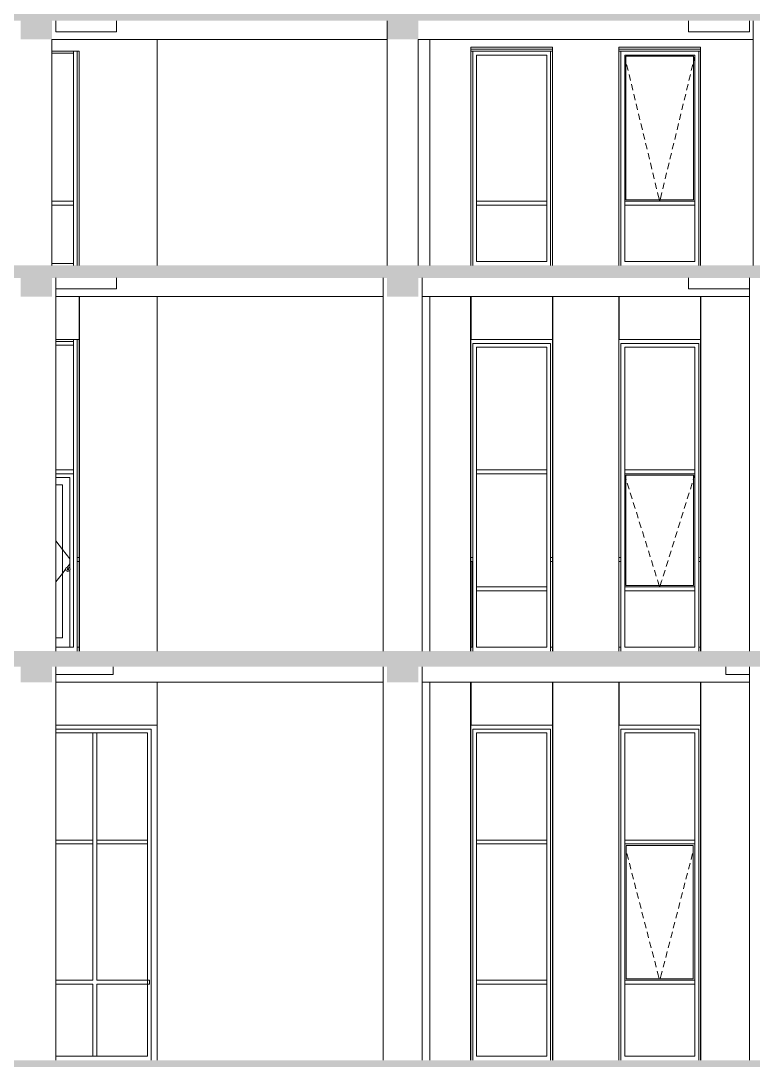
# Model space of a CAD drawing. Header units: millimetres. Extents: x 1499747 to 4230374, y -28481 to 441852.
# Drawn here: x 2370144 to 2379544, y -19785 to -6445 of the extents above; entities that cross this region are included whole.
import ezdxf
from ezdxf.xclip import XClip

# ---------------------------------------------------------------- set-up
doc = ezdxf.new("R2010")
doc.units = ezdxf.units.MM
doc.header["$MEASUREMENT"] = 0
doc.header["$XCLIPFRAME"] = 0
for name, color, linetype, lineweight in [('1 Разрез_23_Витраж где быссейн_Ном._пера__1_Ном._пера__7', 7, 'Continuous', 18), ('1 Разрез_23_Витражные окна_Ном._пера__1_Ном._пера__7', 7, 'Continuous', 18), ('1 Разрез_23_Витражные окна_Ном._пера__92_Ном._пера__233', 233, 'Continuous', 18), ('1 Разрез_23_Выступы_Ном._пера__1_Ном._пера__7', 7, 'Continuous', 18), ('1 Разрез_23_Конструктив - Балки_Ном._пера__10_Ном._пера__134', 134, 'Continuous', 18), ('1 Разрез_23_Конструктив - Балки_Ном._пера__7', 7, 'Continuous', 18), ('1 Разрез_23_Конструктив - Колонны_Ном._пера__8_Ном._пера__12', 12, 'Continuous', 18), ('1 Разрез_23_Конструктив - Отвестрия для Шахты в перекрытие_Ном._пера__1_Ном._пера__7', 7, 'Continuous', 18), ('1 Разрез_23_Конструктив - Перекрытия_Ном._пера__7', 7, 'Continuous', 18), ('1 Разрез_23_Конструктив - Стены Ненесущие Газоблок_Ном._пера__87_Ном._пера__251', 251, 'Continuous', 18), ('1 Разрез_23_Окна Archicad_Ном._пера__87_Ном._пера__251', 251, 'Continuous', 18)]:
    doc.layers.add(name, color=color, linetype=linetype, lineweight=lineweight)
doc.layers.add('Чертеж и Рисунок', color=7, linetype='Continuous')

# ---------------------------------------------------------------- blocks, each defined once
blk = doc.blocks.new('Чертеж_1_23', base_point=(1274000, 29700))
at = {"layer": '1 Разрез_23_Конструктив - Балки_Ном._пера__7', "linetype": 'Continuous'}
for points in [[(1264342, 21230), (1263942, 21230), (1263942, 20990), (1264342, 20990)], [(1269042, 21230), (1268642, 21230), (1268642, 20990), (1269042, 20990)], [(1264342, 17930), (1263942, 17930), (1263942, 17690), (1264342, 17690)], [(1269042, 17930), (1268642, 17930), (1268642, 17690), (1269042, 17690)], [(1264342, 12940), (1263942, 12940), (1263942, 12740), (1264342, 12740)], [(1269042, 12940), (1268642, 12940), (1268642, 12740), (1269042, 12740)]]:
    blk.add_hatch(color=256, dxfattribs=at).paths.add_polyline_path(points)
at = {"layer": '1 Разрез_23_Конструктив - Перекрытия_Ном._пера__7', "linetype": 'Continuous'}
for points in [[(1256659, 21390), (1256659, 21230), (1277992, 21230), (1277992, 21390)], [(1256659, 18090), (1256659, 17930), (1277992, 17930), (1277992, 18090)], [(1259242, 13140), (1259242, 12940), (1277991, 12940), (1277991, 13140)], [(1256659, 7890), (1256659, 7690), (1277991, 7690), (1277991, 7890)]]:
    blk.add_hatch(color=256, dxfattribs=at).paths.add_polyline_path(points)
at = {"layer": '1 Разрез_23_Витраж где быссейн_Ном._пера__1_Ном._пера__7', "linetype": 'Continuous'}
for p, q in [((1264667, 14340), (1264692, 14340)), ((1264667, 14290), (1264692, 14290)), ((1269717, 14340), (1269742, 14340)), ((1269717, 14290), (1269736, 14290)), ((1269736, 14290), (1269742, 14290)), ((1269736, 13190), (1269736, 14290)), ((1270742, 14340), (1270767, 14340)), ((1270742, 14290), (1270767, 14290)), ((1271617, 14340), (1271642, 14340)), ((1271617, 14290), (1271642, 14290)), ((1272642, 14340), (1272667, 14340)), ((1272642, 14290), (1272667, 14290)), ((1264667, 13190), (1264692, 13190)), ((1269717, 13190), (1269736, 13190)), ((1269736, 13190), (1269742, 13190)), ((1270742, 13190), (1270767, 13190)), ((1271617, 13190), (1271642, 13190)), ((1272642, 13190), (1272667, 13190))]:
    blk.add_line(p, q, dxfattribs=at)
at = {"layer": '1 Разрез_23_Витражные окна_Ном._пера__1_Ном._пера__7', "linetype": 'Continuous'}
for p, q in [((1264342, 20815), (1264387, 20815)), ((1264387, 20815), (1264617, 20815)), ((1264617, 20815), (1264617, 20840)), ((1264617, 18915), (1264617, 20815)), ((1264667, 18890), (1264667, 20840)), ((1269742, 20490), (1269742, 20840)), ((1270242, 20840), (1269742, 20840)), ((1270742, 20840), (1270242, 20840)), ((1270742, 20490), (1270742, 20840)), ((1271642, 20490), (1271642, 20840)), ((1272142, 20840), (1271642, 20840)), ((1272642, 20840), (1272142, 20840)), ((1272642, 20490), (1272642, 20840)), ((1269792, 20490), (1269792, 20790)), ((1270242, 20790), (1269792, 20790)), ((1270692, 20790), (1270242, 20790)), ((1270692, 20490), (1270692, 20790)), ((1271692, 20490), (1271692, 20790)), ((1272142, 20790), (1271692, 20790)), ((1271707, 20775), (1272577, 20775)), ((1271707, 18930), (1271707, 20775)), ((1272592, 20790), (1272142, 20790)), ((1272577, 20775), (1272577, 18930)), ((1272592, 20490), (1272592, 20790)), ((1269742, 19090), (1269742, 20490)), ((1269792, 19090), (1269792, 20490)), ((1270692, 19090), (1270692, 20490)), ((1270742, 19090), (1270742, 20490)), ((1271642, 19090), (1271642, 20490)), ((1271692, 19090), (1271692, 20490)), ((1272592, 19090), (1272592, 20490)), ((1272642, 19090), (1272642, 20490)), ((1269742, 18890), (1269742, 19090)), ((1269792, 18915), (1269792, 19090)), ((1270692, 18890), (1270692, 19090)), ((1270742, 18890), (1270742, 19090)), ((1271642, 18890), (1271642, 19090)), ((1271692, 18915), (1271692, 19090)), ((1272592, 18890), (1272592, 19090)), ((1272642, 18890), (1272642, 19090)), ((1264387, 18915), (1264342, 18915)), ((1264387, 18865), (1264342, 18865)), ((1264617, 18915), (1264387, 18915)), ((1264617, 18865), (1264387, 18865)), ((1264617, 18890), (1264617, 18915)), ((1264617, 18865), (1264617, 18890)), ((1264617, 18115), (1264617, 18865)), ((1264667, 18090), (1264667, 18890)), ((1269742, 18090), (1269742, 18890)), ((1269792, 18915), (1270242, 18915)), ((1269792, 18890), (1269792, 18915)), ((1269792, 18865), (1269792, 18890)), ((1269792, 18865), (1270242, 18865)), ((1269792, 18140), (1269792, 18865)), ((1270242, 18915), (1270692, 18915)), ((1270242, 18865), (1270692, 18865)), ((1270692, 18140), (1270692, 18890)), ((1270742, 18090), (1270742, 18890)), ((1271642, 18090), (1271642, 18890)), ((1271692, 18915), (1272142, 18915)), ((1271692, 18890), (1271692, 18915)), ((1271692, 18865), (1271692, 18890)), ((1271692, 18865), (1272142, 18865)), ((1271692, 18140), (1271692, 18865)), ((1272577, 18930), (1271707, 18930)), ((1272142, 18915), (1272592, 18915)), ((1272142, 18865), (1272592, 18865)), ((1272592, 18140), (1272592, 18890)), ((1272642, 18090), (1272642, 18890)), ((1264387, 18115), (1264342, 18115)), ((1264617, 18115), (1264387, 18115)), ((1264617, 18090), (1264617, 18115)), ((1269792, 18140), (1270242, 18140)), ((1270242, 18140), (1270692, 18140)), ((1271692, 18140), (1272142, 18140)), ((1272142, 18140), (1272592, 18140)), ((1264392, 17115), (1264617, 17115)), ((1264617, 17115), (1264617, 17140)), ((1264617, 17090), (1264617, 17115)), ((1264617, 17065), (1264617, 17090)), ((1264667, 17090), (1264667, 17140)), ((1264667, 15440), (1264667, 17090)), ((1269742, 17090), (1270742, 17090)), ((1269742, 15440), (1269742, 17090)), ((1270742, 15440), (1270742, 17090)), ((1271642, 15440), (1271642, 17090)), ((1271642, 17090), (1272642, 17090)), ((1272642, 15440), (1272642, 17090)), ((1264392, 17065), (1264617, 17065)), ((1264617, 15465), (1264617, 17065)), ((1269792, 17040), (1270692, 17040)), ((1269792, 15465), (1269792, 17040)), ((1270692, 15465), (1270692, 17040)), ((1271692, 15465), (1271692, 17040)), ((1271692, 17040), (1272592, 17040)), ((1272592, 15465), (1272592, 17040)), ((1264392, 15465), (1264617, 15465)), ((1264392, 15415), (1264617, 15415)), ((1264392, 15370), (1264572, 15370)), ((1264572, 15370), (1264572, 14201)), ((1264617, 15440), (1264617, 15465)), ((1264617, 15415), (1264617, 15440)), ((1264617, 13190), (1264617, 15415)), ((1264667, 13140), (1264667, 15440)), ((1269742, 13940), (1269742, 15440)), ((1269792, 15465), (1270692, 15465)), ((1269792, 15440), (1269792, 15465)), ((1269792, 15415), (1269792, 15440)), ((1269792, 15415), (1270692, 15415)), ((1269792, 13965), (1269792, 15415)), ((1270692, 15440), (1270692, 15465)), ((1270692, 15415), (1270692, 15440)), ((1270692, 13965), (1270692, 15415)), ((1270742, 13940), (1270742, 15440)), ((1271642, 13940), (1271642, 15440)), ((1271692, 15440), (1271692, 15465)), ((1271692, 15465), (1272592, 15465)), ((1271692, 15415), (1271692, 15440)), ((1271692, 13965), (1271692, 15415)), ((1271692, 15415), (1272592, 15415)), ((1271707, 15400), (1272577, 15400)), ((1271707, 13980), (1271707, 15400)), ((1272577, 15400), (1272577, 13980)), ((1272592, 15440), (1272592, 15465)), ((1272592, 15415), (1272592, 15440)), ((1272592, 13965), (1272592, 15415)), ((1272642, 13940), (1272642, 15440)), ((1264392, 15275), (1264477, 15275)), ((1264477, 15275), (1264477, 13310)), ((1264517, 14190), (1264526, 14211)), ((1264526, 14169), (1264517, 14190)), ((1264526, 14211), (1264547, 14219)), ((1264547, 14160), (1264526, 14169)), ((1264535, 14190), (1264539, 14198)), ((1264539, 14182), (1264535, 14190)), ((1264536, 14190), (1264539, 14197)), ((1264539, 14182), (1264536, 14190)), ((1264539, 14198), (1264547, 14201)), ((1264539, 14197), (1264545, 14200)), ((1264545, 14180), (1264539, 14182)), ((1264547, 14178), (1264539, 14182)), ((1264545, 14200), (1264547, 14200)), ((1264545, 14197), (1264545, 14200)), ((1264545, 14200), (1264545, 14200)), ((1264545, 14200), (1264548, 14200)), ((1264545, 14190), (1264545, 14197)), ((1264545, 14183), (1264545, 14190)), ((1264545, 14180), (1264545, 14183)), ((1264547, 14179), (1264545, 14180)), ((1264545, 14180), (1264545, 14180)), ((1264545, 14180), (1264548, 14180)), ((1264547, 14219), (1264568, 14211)), ((1264547, 14201), (1264555, 14198)), ((1264547, 14200), (1264548, 14200)), ((1264555, 14182), (1264547, 14178)), ((1264548, 14180), (1264547, 14179)), ((1264568, 14169), (1264547, 14160)), ((1264548, 14200), (1264554, 14197)), ((1264548, 14197), (1264548, 14200)), ((1264548, 14200), (1264548, 14200)), ((1264548, 14190), (1264548, 14197)), ((1264548, 14183), (1264548, 14190)), ((1264548, 14180), (1264548, 14183)), ((1264554, 14182), (1264548, 14180)), ((1264548, 14180), (1264548, 14180)), ((1264554, 14197), (1264557, 14190)), ((1264557, 14190), (1264554, 14182)), ((1264555, 14198), (1264558, 14190)), ((1264558, 14190), (1264555, 14182)), ((1264568, 14211), (1264576, 14190)), ((1264576, 14190), (1264568, 14169)), ((1264572, 14178), (1264572, 13190)), ((1269742, 13140), (1269742, 13940)), ((1269792, 13965), (1270692, 13965)), ((1269792, 13940), (1269792, 13965)), ((1269792, 13915), (1269792, 13940)), ((1269792, 13915), (1270692, 13915)), ((1269792, 13190), (1269792, 13915)), ((1270692, 13940), (1270692, 13965)), ((1270692, 13915), (1270692, 13940)), ((1270692, 13190), (1270692, 13915)), ((1270742, 13140), (1270742, 13940)), ((1271642, 13140), (1271642, 13940)), ((1271692, 13940), (1271692, 13965)), ((1271692, 13965), (1272592, 13965)), ((1271692, 13915), (1271692, 13940)), ((1271692, 13190), (1271692, 13915)), ((1271692, 13915), (1272592, 13915)), ((1272577, 13980), (1271707, 13980)), ((1272592, 13940), (1272592, 13965)), ((1272592, 13915), (1272592, 13940)), ((1272592, 13190), (1272592, 13915)), ((1272642, 13140), (1272642, 13940)), ((1264477, 13310), (1264392, 13310)), ((1264392, 13190), (1264617, 13190)), ((1269792, 13190), (1270692, 13190)), ((1271692, 13190), (1272592, 13190)), ((1264892, 12140), (1264392, 12140)), ((1265617, 12140), (1264892, 12140)), ((1265617, 11190), (1265617, 12140)), ((1269742, 12140), (1270742, 12140)), ((1269742, 10690), (1269742, 12140)), ((1270742, 10690), (1270742, 12140)), ((1271642, 12140), (1272642, 12140)), ((1271642, 10690), (1271642, 12140)), ((1272642, 10690), (1272642, 12140)), ((1264867, 12090), (1264392, 12090)), ((1264892, 12090), (1264867, 12090)), ((1264867, 11190), (1264867, 12090)), ((1264917, 12090), (1264892, 12090)), ((1264917, 11190), (1264917, 12090)), ((1265567, 12090), (1264917, 12090)), ((1265567, 11190), (1265567, 12090)), ((1269792, 12090), (1270692, 12090)), ((1269792, 10715), (1269792, 12090)), ((1270692, 10715), (1270692, 12090)), ((1271692, 12090), (1272592, 12090)), ((1271692, 10715), (1271692, 12090)), ((1272592, 10715), (1272592, 12090)), ((1264867, 10715), (1264867, 11190)), ((1264917, 10715), (1264917, 11190)), ((1265567, 10715), (1265567, 11190)), ((1265617, 10690), (1265617, 11190)), ((1264392, 10715), (1264867, 10715)), ((1264867, 10690), (1264867, 10715)), ((1264867, 10665), (1264867, 10690)), ((1264917, 10690), (1264917, 10715)), ((1264917, 10715), (1265567, 10715)), ((1264917, 10665), (1264917, 10690)), ((1265567, 10690), (1265567, 10715)), ((1265567, 10665), (1265567, 10690)), ((1265617, 10290), (1265617, 10690)), ((1269742, 8890), (1269742, 10690)), ((1269792, 10690), (1269792, 10715)), ((1269792, 10715), (1270692, 10715)), ((1269792, 10665), (1269792, 10690)), ((1270692, 10690), (1270692, 10715)), ((1270692, 10665), (1270692, 10690)), ((1270742, 8890), (1270742, 10690)), ((1271642, 8890), (1271642, 10690)), ((1271692, 10690), (1271692, 10715)), ((1271692, 10715), (1272592, 10715)), ((1271692, 10665), (1271692, 10690)), ((1272592, 10690), (1272592, 10715)), ((1272592, 10665), (1272592, 10690)), ((1272642, 8890), (1272642, 10690)), ((1264392, 10665), (1264867, 10665)), ((1264867, 10290), (1264867, 10665)), ((1264917, 10665), (1265567, 10665)), ((1264917, 10290), (1264917, 10665)), ((1265567, 10290), (1265567, 10665)), ((1269792, 8915), (1269792, 10665)), ((1269792, 10665), (1270692, 10665)), ((1270692, 8915), (1270692, 10665)), ((1271692, 8915), (1271692, 10665)), ((1271692, 10665), (1272592, 10665)), ((1271712, 8935), (1271712, 10645)), ((1271712, 10645), (1272572, 10645)), ((1272572, 10645), (1272572, 8935)), ((1272592, 8915), (1272592, 10665)), ((1264867, 8915), (1264867, 10290)), ((1264917, 8915), (1264917, 10290)), ((1265567, 8915), (1265567, 10290)), ((1265617, 8890), (1265617, 10290)), ((1264392, 8915), (1264867, 8915)), ((1264392, 8865), (1264867, 8865)), ((1264867, 7940), (1264867, 8865)), ((1264917, 8915), (1265567, 8915)), ((1264917, 7940), (1264917, 8865)), ((1264917, 8865), (1265567, 8865)), ((1265567, 8890), (1265567, 8915)), ((1265567, 8915), (1265592, 8915)), ((1265567, 8865), (1265567, 8890)), ((1265567, 7940), (1265567, 8865)), ((1265567, 8865), (1265592, 8865)), ((1265592, 8865), (1265592, 8915)), ((1265617, 7890), (1265617, 8890)), ((1269742, 7890), (1269742, 8890)), ((1269792, 8890), (1269792, 8915)), ((1269792, 8915), (1270692, 8915)), ((1269792, 8865), (1269792, 8890)), ((1269792, 7940), (1269792, 8865)), ((1269792, 8865), (1270692, 8865)), ((1270692, 8890), (1270692, 8915)), ((1270692, 8865), (1270692, 8890)), ((1270692, 7940), (1270692, 8865)), ((1270742, 7890), (1270742, 8890)), ((1271642, 7890), (1271642, 8890)), ((1271692, 8890), (1271692, 8915)), ((1271692, 8915), (1272592, 8915)), ((1271692, 8865), (1271692, 8890)), ((1271692, 7940), (1271692, 8865)), ((1271692, 8865), (1272592, 8865)), ((1272572, 8935), (1271712, 8935)), ((1272592, 8890), (1272592, 8915)), ((1272592, 8865), (1272592, 8890)), ((1272592, 7940), (1272592, 8865)), ((1272642, 7890), (1272642, 8890)), ((1264392, 7940), (1264867, 7940)), ((1264867, 7940), (1264892, 7940)), ((1264892, 7940), (1264917, 7940)), ((1264917, 7940), (1265567, 7940)), ((1269792, 7940), (1270692, 7940)), ((1271692, 7940), (1272592, 7940))]:
    blk.add_line(p, q, dxfattribs=at)
at = {"layer": '1 Разрез_23_Витражные окна_Ном._пера__92_Ном._пера__233', "linetype": 'Continuous'}
for p, q in [((1271692, 20774), (1271705, 20717)), ((1272592, 20774), (1272578, 20717)), ((1271717, 20668), (1271736, 20591)), ((1272566, 20668), (1272547, 20591)), ((1271748, 20542), (1271766, 20464)), ((1271778, 20416), (1271797, 20338)), ((1272505, 20416), (1272486, 20338)), ((1272536, 20542), (1272517, 20464)), ((1271809, 20289), (1271827, 20211)), ((1272475, 20289), (1272456, 20211)), ((1271839, 20163), (1271858, 20085)), ((1272444, 20163), (1272425, 20085)), ((1271870, 20036), (1271888, 19959)), ((1272414, 20036), (1272395, 19959)), ((1271900, 19910), (1271919, 19832)), ((1272383, 19910), (1272364, 19832)), ((1271931, 19784), (1271949, 19706)), ((1272353, 19784), (1272334, 19706)), ((1271961, 19657), (1271980, 19580)), ((1272322, 19657), (1272303, 19580)), ((1271992, 19531), (1272010, 19453)), ((1272291, 19531), (1272273, 19453)), ((1272022, 19405), (1272041, 19327)), ((1272261, 19405), (1272242, 19327)), ((1272053, 19278), (1272071, 19200)), ((1272230, 19278), (1272212, 19200)), ((1272083, 19152), (1272102, 19074)), ((1272200, 19152), (1272181, 19074)), ((1272114, 19025), (1272123, 18987)), ((1272123, 18987), (1272137, 18930)), ((1272160, 18987), (1272146, 18930)), ((1272169, 19025), (1272160, 18987)), ((1272137, 18930), (1272140, 18915)), ((1272146, 18930), (1272143, 18915)), ((1271692, 15404), (1271707, 15355)), ((1271707, 15355), (1271711, 15343)), ((1272577, 15355), (1272573, 15343)), ((1272592, 15404), (1272577, 15355)), ((1271726, 15296), (1271750, 15219)), ((1272558, 15296), (1272535, 15219)), ((1271764, 15171), (1271788, 15095)), ((1272520, 15171), (1272496, 15095)), ((1271803, 15047), (1271827, 14971)), ((1272481, 15047), (1272457, 14971)), ((1271842, 14923), (1271866, 14847)), ((1272442, 14923), (1272419, 14847)), ((1271880, 14799), (1271904, 14723)), ((1271919, 14675), (1271943, 14599)), ((1272365, 14675), (1272341, 14599)), ((1272404, 14799), (1272380, 14723)), ((1264392, 14555), (1264477, 14446)), ((1271958, 14551), (1271982, 14474)), ((1272326, 14551), (1272303, 14474)), ((1264477, 14446), (1264572, 14324)), ((1271996, 14427), (1272020, 14350)), ((1272288, 14427), (1272264, 14350)), ((1272035, 14303), (1272059, 14226)), ((1272249, 14303), (1272225, 14226)), ((1264477, 14138), (1264517, 14190)), ((1264537, 14215), (1264572, 14260)), ((1272074, 14179), (1272098, 14102)), ((1272210, 14179), (1272186, 14102)), ((1264392, 14029), (1264477, 14138)), ((1272113, 14054), (1272118, 14036)), ((1272118, 14036), (1272136, 13980)), ((1272166, 14036), (1272148, 13980)), ((1272172, 14054), (1272166, 14036)), ((1272136, 13980), (1272141, 13965)), ((1272148, 13980), (1272144, 13965)), ((1271719, 10544), (1271739, 10466)), ((1272564, 10544), (1272544, 10466)), ((1271752, 10418), (1271772, 10340)), ((1272532, 10418), (1272512, 10340)), ((1271784, 10292), (1271804, 10215)), ((1272499, 10292), (1272479, 10215)), ((1271817, 10166), (1271837, 10089)), ((1272466, 10166), (1272446, 10089)), ((1271849, 10040), (1271869, 9963)), ((1272434, 10040), (1272414, 9963)), ((1271882, 9914), (1271902, 9837)), ((1272401, 9914), (1272381, 9837)), ((1271914, 9789), (1271934, 9711)), ((1272369, 9789), (1272349, 9711)), ((1271947, 9663), (1271967, 9585)), ((1272336, 9663), (1272316, 9585)), ((1271979, 9537), (1271999, 9459)), ((1272304, 9537), (1272284, 9459)), ((1272012, 9411), (1272032, 9334)), ((1272271, 9411), (1272251, 9334)), ((1272045, 9285), (1272065, 9208)), ((1272239, 9285), (1272219, 9208)), ((1272077, 9159), (1272097, 9082)), ((1272206, 9159), (1272186, 9082)), ((1272110, 9033), (1272122, 8987)), ((1272122, 8987), (1272135, 8935)), ((1272162, 8987), (1272148, 8935)), ((1272174, 9033), (1272162, 8987))]:
    blk.add_line(p, q, dxfattribs=at)
at = {"layer": '1 Разрез_23_Выступы_Ном._пера__1_Ном._пера__7', "linetype": 'Continuous'}
for p, q in [((1270767, 20867), (1269717, 20867)), ((1269742, 20840), (1269717, 20840)), ((1270767, 20840), (1270742, 20840)), ((1272667, 20867), (1271617, 20867)), ((1271642, 20840), (1271617, 20840)), ((1272667, 20840), (1272642, 20840))]:
    blk.add_line(p, q, dxfattribs=at)
at = {"layer": '1 Разрез_23_Конструктив - Балки_Ном._пера__10_Ном._пера__134', "linetype": 'Continuous'}
for p, q in [((1264342, 20990), (1268642, 20990)), ((1269042, 20990), (1273342, 20990)), ((1264392, 17690), (1268592, 17690)), ((1269092, 17690), (1273292, 17690)), ((1264392, 12740), (1268592, 12740)), ((1269092, 12740), (1273292, 12740))]:
    blk.add_line(p, q, dxfattribs=at)
at = {"layer": '1 Разрез_23_Конструктив - Колонны_Ном._пера__8_Ном._пера__12', "linetype": 'Continuous'}
for p, q in [((1268642, 18090), (1268642, 21230)), ((1273342, 18090), (1273342, 21230)), ((1264342, 18090), (1264342, 20990)), ((1265692, 18090), (1265692, 20990)), ((1269042, 18090), (1269042, 20990)), ((1269192, 18090), (1269192, 20990)), ((1268592, 13140), (1268592, 17930)), ((1269092, 13140), (1269092, 17930)), ((1264392, 13140), (1264392, 17790)), ((1273292, 13140), (1273292, 17790)), ((1265692, 13140), (1265692, 17690)), ((1269192, 13140), (1269192, 17690)), ((1264392, 7890), (1264392, 12940)), ((1268592, 7890), (1268592, 12940)), ((1269092, 7890), (1269092, 12940)), ((1273292, 7890), (1273292, 12940)), ((1265692, 7890), (1265692, 12740)), ((1269192, 7890), (1269192, 12740))]:
    blk.add_line(p, q, dxfattribs=at)
at = {"layer": '1 Разрез_23_Конструктив - Отвестрия для Шахты в перекрытие_Ном._пера__1_Ном._пера__7', "linetype": 'Continuous'}
for p, q in [((1264392, 21090), (1264392, 21230)), ((1265172, 21090), (1265172, 21230)), ((1272512, 21090), (1272512, 21230)), ((1273292, 21090), (1273292, 21230)), ((1265172, 21090), (1264392, 21090)), ((1273292, 21090), (1272512, 21090)), ((1264392, 17790), (1264392, 17930)), ((1265172, 17790), (1265172, 17930)), ((1272512, 17790), (1272512, 17930)), ((1273292, 17790), (1273292, 17930)), ((1265172, 17790), (1264392, 17790)), ((1273292, 17790), (1272512, 17790)), ((1265129, 12840), (1264392, 12840)), ((1265129, 12840), (1265129, 12940)), ((1272992, 12840), (1272992, 12940)), ((1273292, 12840), (1272992, 12840))]:
    blk.add_line(p, q, dxfattribs=at)
at = {"layer": '1 Разрез_23_Конструктив - Стены Ненесущие Газоблок_Ном._пера__87_Ном._пера__251', "linetype": 'Continuous'}
for p, q in [((1264689, 17140), (1264689, 17690)), ((1264692, 13140), (1264692, 17690)), ((1264693, 17690), (1264693, 13140)), ((1269715, 13140), (1269715, 17690)), ((1269717, 13140), (1269717, 17690)), ((1269720, 17690), (1269720, 17140)), ((1270764, 17140), (1270764, 17690)), ((1270767, 13140), (1270767, 17690)), ((1270768, 17690), (1270768, 13140)), ((1271616, 13140), (1271616, 17690)), ((1271617, 13140), (1271617, 17690)), ((1271620, 17690), (1271620, 17140)), ((1272664, 17140), (1272664, 17690)), ((1272667, 13140), (1272667, 17690)), ((1272669, 17690), (1272669, 13140)), ((1269715, 7890), (1269715, 12740)), ((1269717, 7890), (1269717, 12740)), ((1269720, 12740), (1269720, 12190)), ((1270764, 12190), (1270764, 12740)), ((1270767, 7890), (1270767, 12740)), ((1270768, 12740), (1270768, 7890)), ((1271616, 7890), (1271616, 12740)), ((1271617, 7890), (1271617, 12740)), ((1271620, 12740), (1271620, 12190)), ((1272664, 12190), (1272664, 12740)), ((1272667, 7890), (1272667, 12740)), ((1272669, 12740), (1272669, 7890))]:
    blk.add_line(p, q, dxfattribs=at)
at = {"layer": '1 Разрез_23_Окна Archicad_Ном._пера__87_Ном._пера__251', "linetype": 'Continuous'}
for p, q in [((1264342, 20840), (1264692, 20840)), ((1264692, 20840), (1264692, 18090)), ((1269717, 20890), (1270767, 20890)), ((1269717, 18090), (1269717, 20890)), ((1270767, 20890), (1270767, 18090)), ((1271617, 18090), (1271617, 20890)), ((1271617, 20890), (1272667, 20890)), ((1272667, 20890), (1272667, 18090)), ((1264689, 17140), (1264392, 17140)), ((1264690, 17140), (1264689, 17140)), ((1264689, 17140), (1264689, 17140)), ((1264691, 17140), (1264690, 17140)), ((1264691, 17140), (1264692, 17140)), ((1269717, 17140), (1269717, 17140)), ((1269718, 17140), (1269717, 17140)), ((1269719, 17140), (1269718, 17140)), ((1269720, 17140), (1269719, 17140)), ((1270764, 17140), (1269720, 17140)), ((1270764, 17140), (1270764, 17140)), ((1270765, 17140), (1270764, 17140)), ((1270766, 17140), (1270765, 17140)), ((1270766, 17140), (1270767, 17140)), ((1271618, 17140), (1271617, 17140)), ((1271619, 17140), (1271618, 17140)), ((1271620, 17140), (1271619, 17140)), ((1272664, 17140), (1271620, 17140)), ((1271620, 17140), (1271620, 17140)), ((1272665, 17140), (1272664, 17140)), ((1272666, 17140), (1272665, 17140)), ((1272667, 17140), (1272666, 17140)), ((1272667, 17140), (1272667, 17140)), ((1264392, 12190), (1265692, 12190)), ((1269717, 12190), (1269717, 12190)), ((1269718, 12190), (1269717, 12190)), ((1269719, 12190), (1269718, 12190)), ((1269720, 12190), (1269719, 12190)), ((1270764, 12190), (1269720, 12190)), ((1270764, 12190), (1270764, 12190)), ((1270765, 12190), (1270764, 12190)), ((1270766, 12190), (1270765, 12190)), ((1270766, 12190), (1270767, 12190)), ((1271618, 12190), (1271617, 12190)), ((1271619, 12190), (1271618, 12190)), ((1271620, 12190), (1271619, 12190)), ((1272664, 12190), (1271620, 12190)), ((1271620, 12190), (1271620, 12190)), ((1272665, 12190), (1272664, 12190)), ((1272666, 12190), (1272665, 12190)), ((1272667, 12190), (1272666, 12190)), ((1272667, 12190), (1272667, 12190))]:
    blk.add_line(p, q, dxfattribs=at)

msp = doc.modelspace()

# ---------------------------------------------------------------- block references
at = {"layer": 'Чертеж и Рисунок', "linetype": 'Continuous'}
ref = msp.add_blockref('Чертеж_1_23', (2380202.85824, 2025.38887), dxfattribs=at)
XClip(ref).set_block_clipping_path([(1232000, -268.1255947253), (1316000, 59668.1255947259)])

doc.saveas('drawing.dxf')
